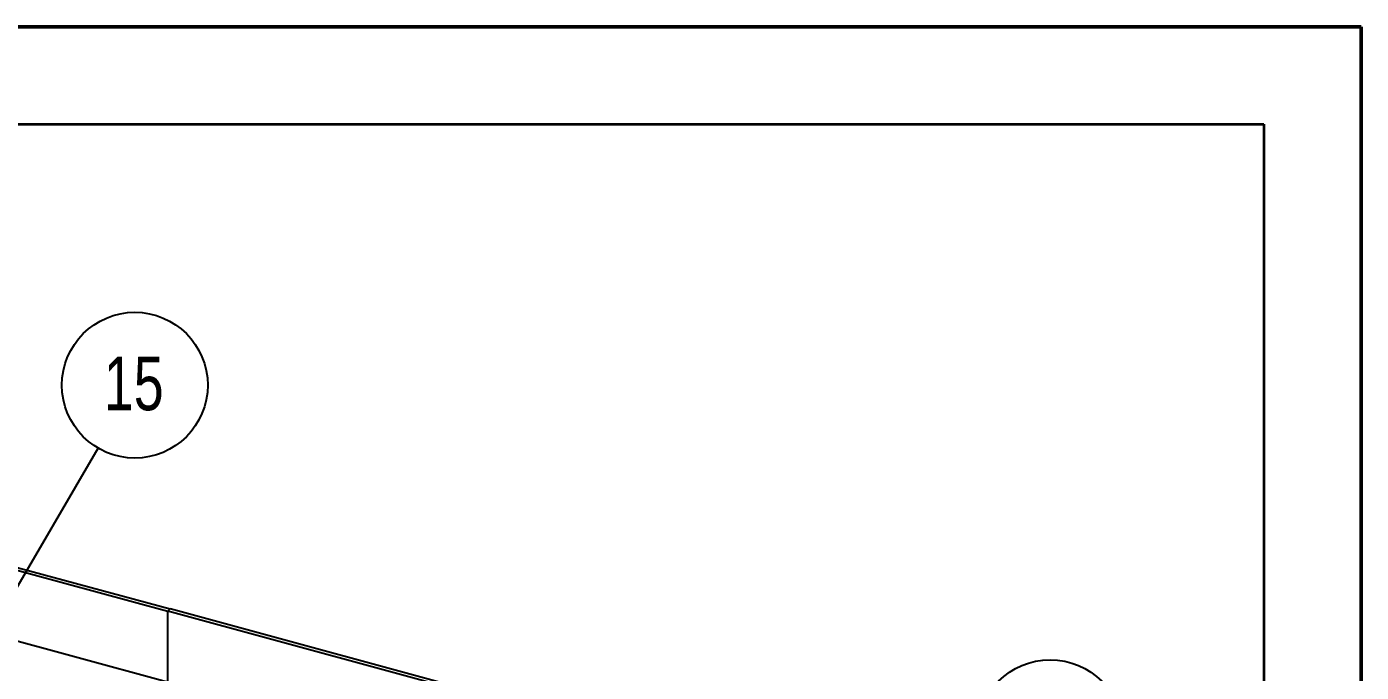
# Model space of a CAD drawing. Header units: millimetres. Extents: x 0 to 279, y 0 to 216.
# Drawn here: x 192.4 to 279.4, y 173.8 to 215.9 of the extents above; entities that cross this region are included whole.
import ezdxf

# ---------------------------------------------------------------- set-up
doc = ezdxf.new("R2010")
doc.units = ezdxf.units.MM
doc.layers.add('PAGE_BORDER', color=7, linetype='Continuous')
doc.layers.add('TITLE_BLOCK_BORDER', color=7, linetype='Continuous')
doc.styles.add('SLDTEXTSTYLE0', font='TXT', dxfattribs={"width": 0.75})
doc.dimstyles.new('SLDDIMSTYLE0', dxfattribs={"dimtxt": 0.18, "dimasz": 1.016, "dimexe": 0, "dimexo": 0.0625, "dimgap": 0, "dimtad": 0, "dimtih": 1, "dimtoh": 1, "dimdec": 0, "dimrnd": 1e-09, "dimzin": 0, "dimdsep": 46, "dimtxsty": 'Standard', "dimblk1": 'DOT', "dimblk2": 'DOT', "dimsah": 1, "dimcen": 0.09, "dimadec": 0, "dimazin": 0, "dimtfac": 1.016, "dimtdec": 0, "dimtofl": 0, "dimtmove": 0, "dimatfit": 3, "dimldrblk": 'DOT', "dimfxl": 1, "dimfrac": 2, "dimtolj": 1, "dimtzin": 0, "dimarcsym": 0})

# ---------------------------------------------------------------- blocks, each defined once
blk = doc.blocks.new('SW_NOTE_10')
at = {"layer": 'TITLE_BLOCK_BORDER', "color": 0}
blk.add_circle((2.393, 4.11), 4.755, dxfattribs=at)
at = {"layer": 'TITLE_BLOCK_BORDER', "color": 0, "insert": (2.322, 5.973), "char_height": 3.5, "attachment_point": 2, "style": 'SLDTEXTSTYLE0'}
blk.add_mtext('15', dxfattribs=at)
blk = doc.blocks.new('_DOT')
at = {"color": 0, "linetype": 'ByBlock', "lineweight": -2}
blk.add_line((-0.5, 0), (-1, 0), dxfattribs=at)
at = {"color": 0, "linetype": 'ByBlock', "const_width": 0.5}
blk.add_lwpolyline([(-0.25, 0, 1), (0.25, 0, 1)], format="xyb", close=True, dxfattribs=at)
blk = doc.blocks.new('SW_NOTE_11')
at = {"layer": 'TITLE_BLOCK_BORDER', "color": 0}
blk.add_circle((3.64, 3.06), 4.755, dxfattribs=at)
at = {"layer": 'TITLE_BLOCK_BORDER', "color": 0, "insert": (3.57, 4.923), "char_height": 3.5, "attachment_point": 2, "style": 'SLDTEXTSTYLE0'}
blk.add_mtext('14', dxfattribs=at)

msp = doc.modelspace()

# ---------------------------------------------------------------- linework, layer by layer
at = {"color": 7, "linetype": 'Continuous', "lineweight": 50}
for p in [(0, 215.9), (279.4, 0)]:
    msp.add_line(p, (279.4, 215.9), dxfattribs=at)
at = {"color": 7, "linetype": 'Continuous', "lineweight": 25}
for p, q in [((160.354, 188.973), (201.568, 177.772)), ((160.502, 189.117), (201.716, 177.916)), ((163.582, 183.492), (239.377, 162.893)), ((201.568, 177.772), (201.716, 177.916)), ((201.568, 173.169), (201.568, 177.772)), ((242.781, 166.571), (201.568, 177.772)), ((242.93, 166.715), (201.716, 177.916))]:
    msp.add_line(p, q, dxfattribs=at)
at = {"layer": 'PAGE_BORDER', "lineweight": 35}
for p, q in [((6.35, 209.55), (273.05, 209.55)), ((273.05, 209.55), (273.05, 6.35))]:
    msp.add_line(p, q, dxfattribs=at)

# ---------------------------------------------------------------- block references
at = {"layer": 'TITLE_BLOCK_BORDER'}
for name, p in [('SW_NOTE_10', (197.023, 188.406)), ('SW_NOTE_11', (255.472, 166.792))]:
    msp.add_blockref(name, p, dxfattribs=at)

# ---------------------------------------------------------------- leaders
msp.add_leader([(191.053, 178.151), (197.023, 188.406)], dimstyle='SLDDIMSTYLE0', dxfattribs=at)

doc.saveas('drawing.dxf')
